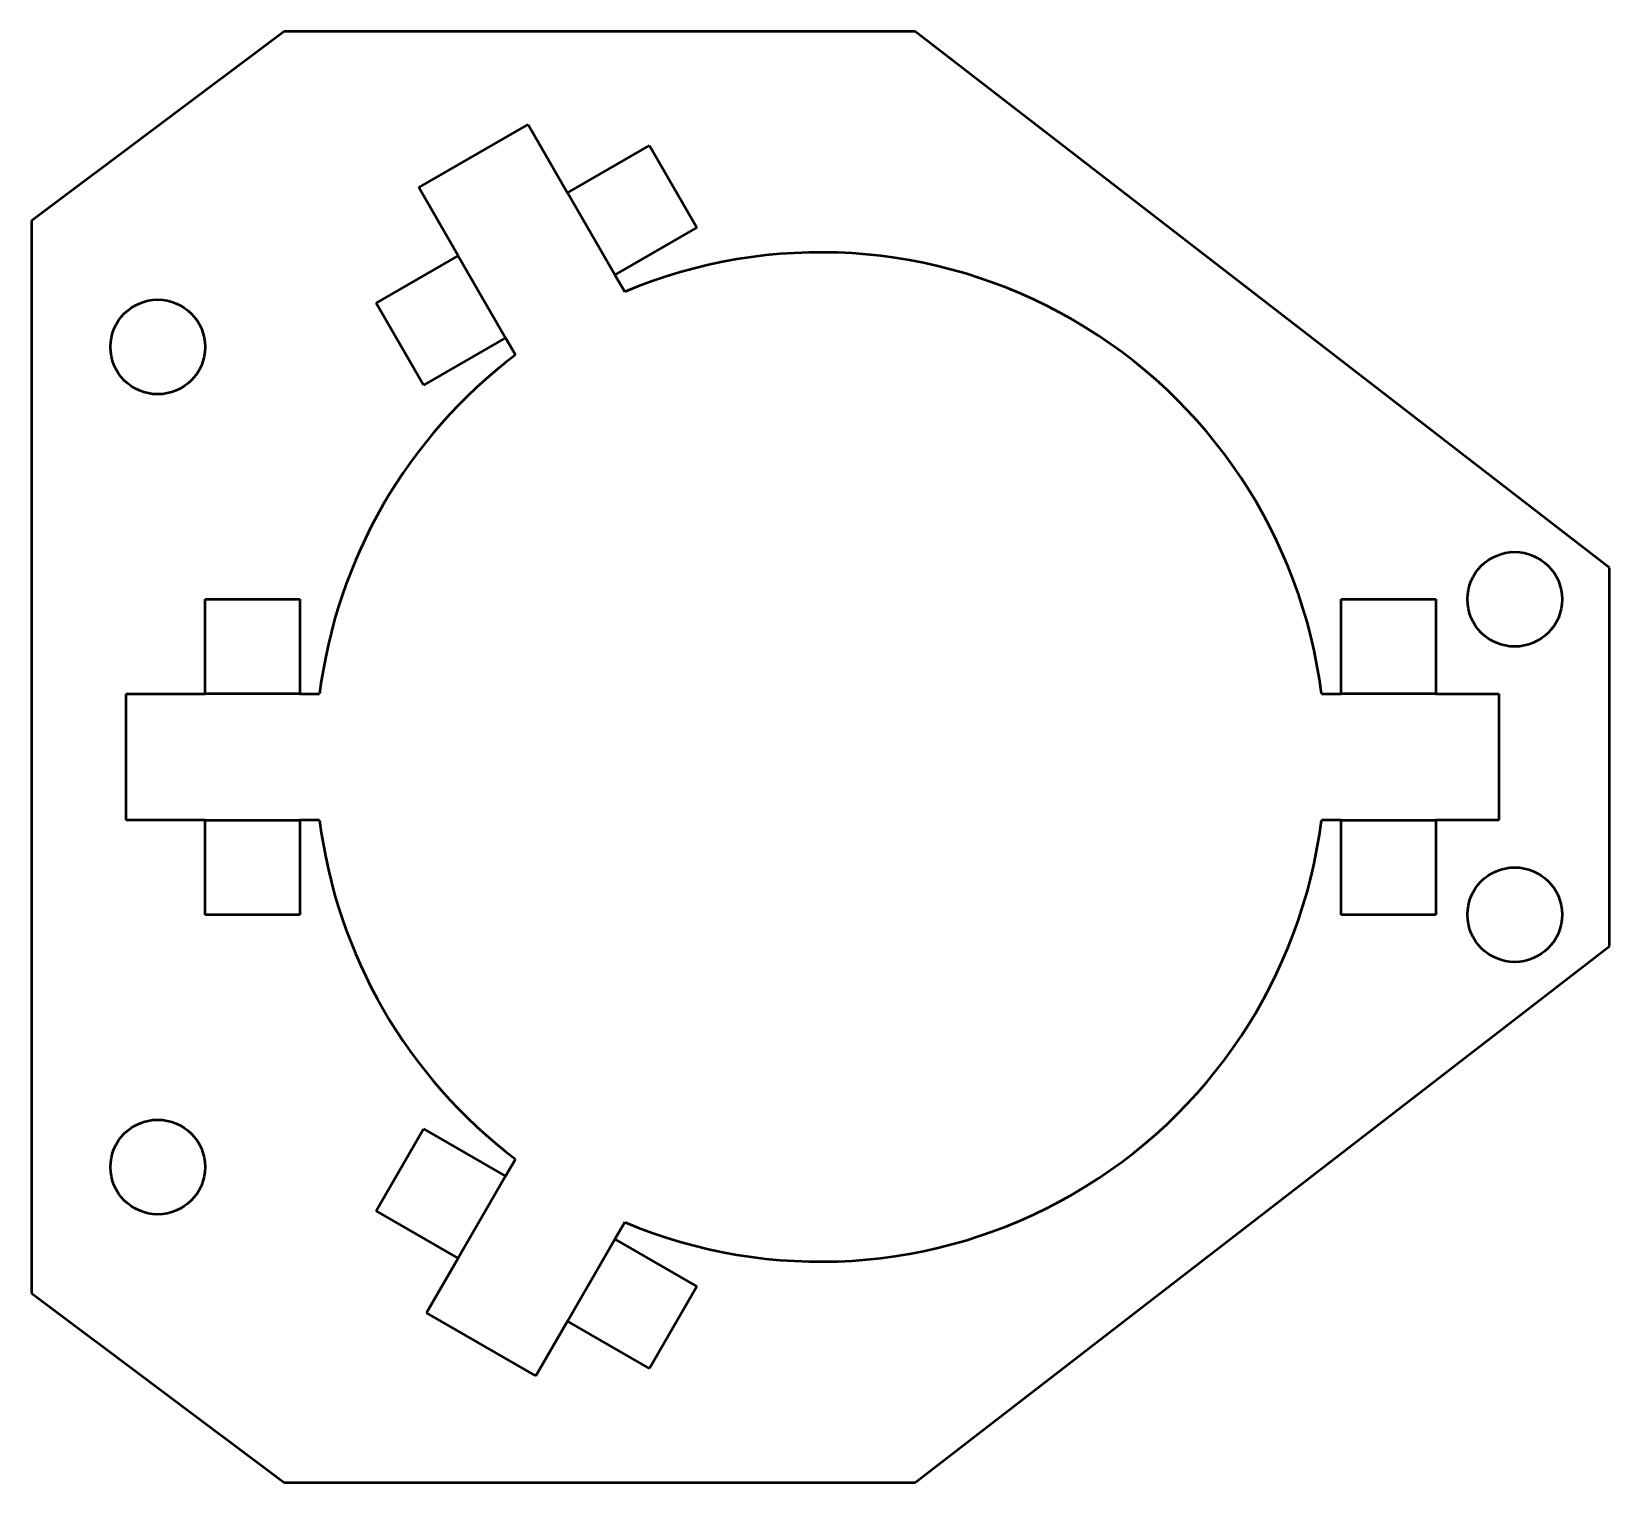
# Model space of a CAD drawing. Header units: millimetres. Extents: x 114.7 to 164.7, y 84.9 to 130.9.
import ezdxf

# ---------------------------------------------------------------- set-up
doc = ezdxf.new("R2010")
doc.units = ezdxf.units.MM
doc.layers.add('Visible (ISO)', color=7, linetype='Continuous', lineweight=50)

msp = doc.modelspace()

# ---------------------------------------------------------------- linework, layer by layer
at = {"layer": 'Visible (ISO)'}
for p, q in [((122.7, 130.95), (114.7, 124.95)), ((142.7, 130.95), (122.7, 130.95)), ((164.7, 113.95), (142.7, 130.95)), ((126.968, 126.003), (130.432, 128.003)), ((130.432, 128.003), (131.682, 125.837)), ((131.682, 125.837), (134.28, 127.337)), ((134.28, 127.337), (135.78, 124.739)), ((128.218, 123.837), (126.968, 126.003)), ((133.182, 123.239), (131.682, 125.837)), ((114.7, 124.95), (114.7, 90.95)), ((135.78, 124.739), (133.182, 123.239)), ((125.62, 122.337), (128.218, 123.837)), ((128.218, 123.837), (129.718, 121.239)), ((133.182, 123.239), (133.495, 122.698)), ((127.12, 119.739), (125.62, 122.337)), ((129.718, 121.239), (127.12, 119.739)), ((130.031, 120.698), (129.718, 121.239)), ((164.7, 101.95), (164.7, 113.95)), ((120.2, 109.95), (120.2, 112.95)), ((120.2, 112.95), (123.2, 112.95)), ((123.2, 112.95), (123.2, 109.95)), ((156.2, 112.95), (159.2, 112.95)), ((156.2, 109.95), (156.2, 112.95)), ((159.2, 112.95), (159.2, 109.95)), ((117.7, 109.95), (120.2, 109.95)), ((117.7, 105.95), (117.7, 109.95)), ((123.2, 109.95), (120.2, 109.95)), ((123.2, 109.95), (123.825, 109.95)), ((155.575, 109.95), (156.2, 109.95)), ((159.2, 109.95), (156.2, 109.95)), ((159.2, 109.95), (161.2, 109.95)), ((161.2, 109.95), (161.2, 105.95)), ((120.2, 105.95), (117.7, 105.95)), ((120.2, 102.95), (120.2, 105.95)), ((120.2, 105.95), (123.2, 105.95)), ((123.2, 105.95), (123.2, 102.95)), ((123.825, 105.95), (123.2, 105.95)), ((156.2, 105.95), (155.575, 105.95)), ((156.2, 102.95), (156.2, 105.95)), ((156.2, 105.95), (159.2, 105.95)), ((161.2, 105.95), (159.2, 105.95)), ((159.2, 105.95), (159.2, 102.95)), ((123.2, 102.95), (120.2, 102.95)), ((159.2, 102.95), (156.2, 102.95)), ((142.7, 84.95), (164.7, 101.95)), ((125.62, 93.563), (127.12, 96.161)), ((127.12, 96.161), (129.718, 94.661)), ((129.718, 94.661), (130.031, 95.202)), ((129.718, 94.661), (128.218, 92.063)), ((128.218, 92.063), (125.62, 93.563)), ((133.495, 93.202), (133.182, 92.661)), ((131.682, 90.063), (133.182, 92.661)), ((133.182, 92.661), (135.78, 91.161)), ((127.218, 90.33), (128.218, 92.063)), ((135.78, 91.161), (134.28, 88.563)), ((114.7, 90.95), (122.7, 84.95)), ((130.682, 88.33), (127.218, 90.33)), ((131.682, 90.063), (130.682, 88.33)), ((134.28, 88.563), (131.682, 90.063)), ((122.7, 84.95), (142.7, 84.95))]:
    msp.add_line(p, q, dxfattribs=at)
for centre in [(118.7, 120.95), (161.7, 112.95), (161.7, 102.95), (118.7, 94.95)]:
    msp.add_circle(centre, 1.5, dxfattribs=at)
for start, end in [(7.1808, 112.8192), (127.1808, 172.8192), (187.1808, 232.8192), (247.1808, 352.8192)]:
    msp.add_arc((139.7, 107.95), 16, start, end, dxfattribs=at)

doc.saveas('drawing.dxf')
